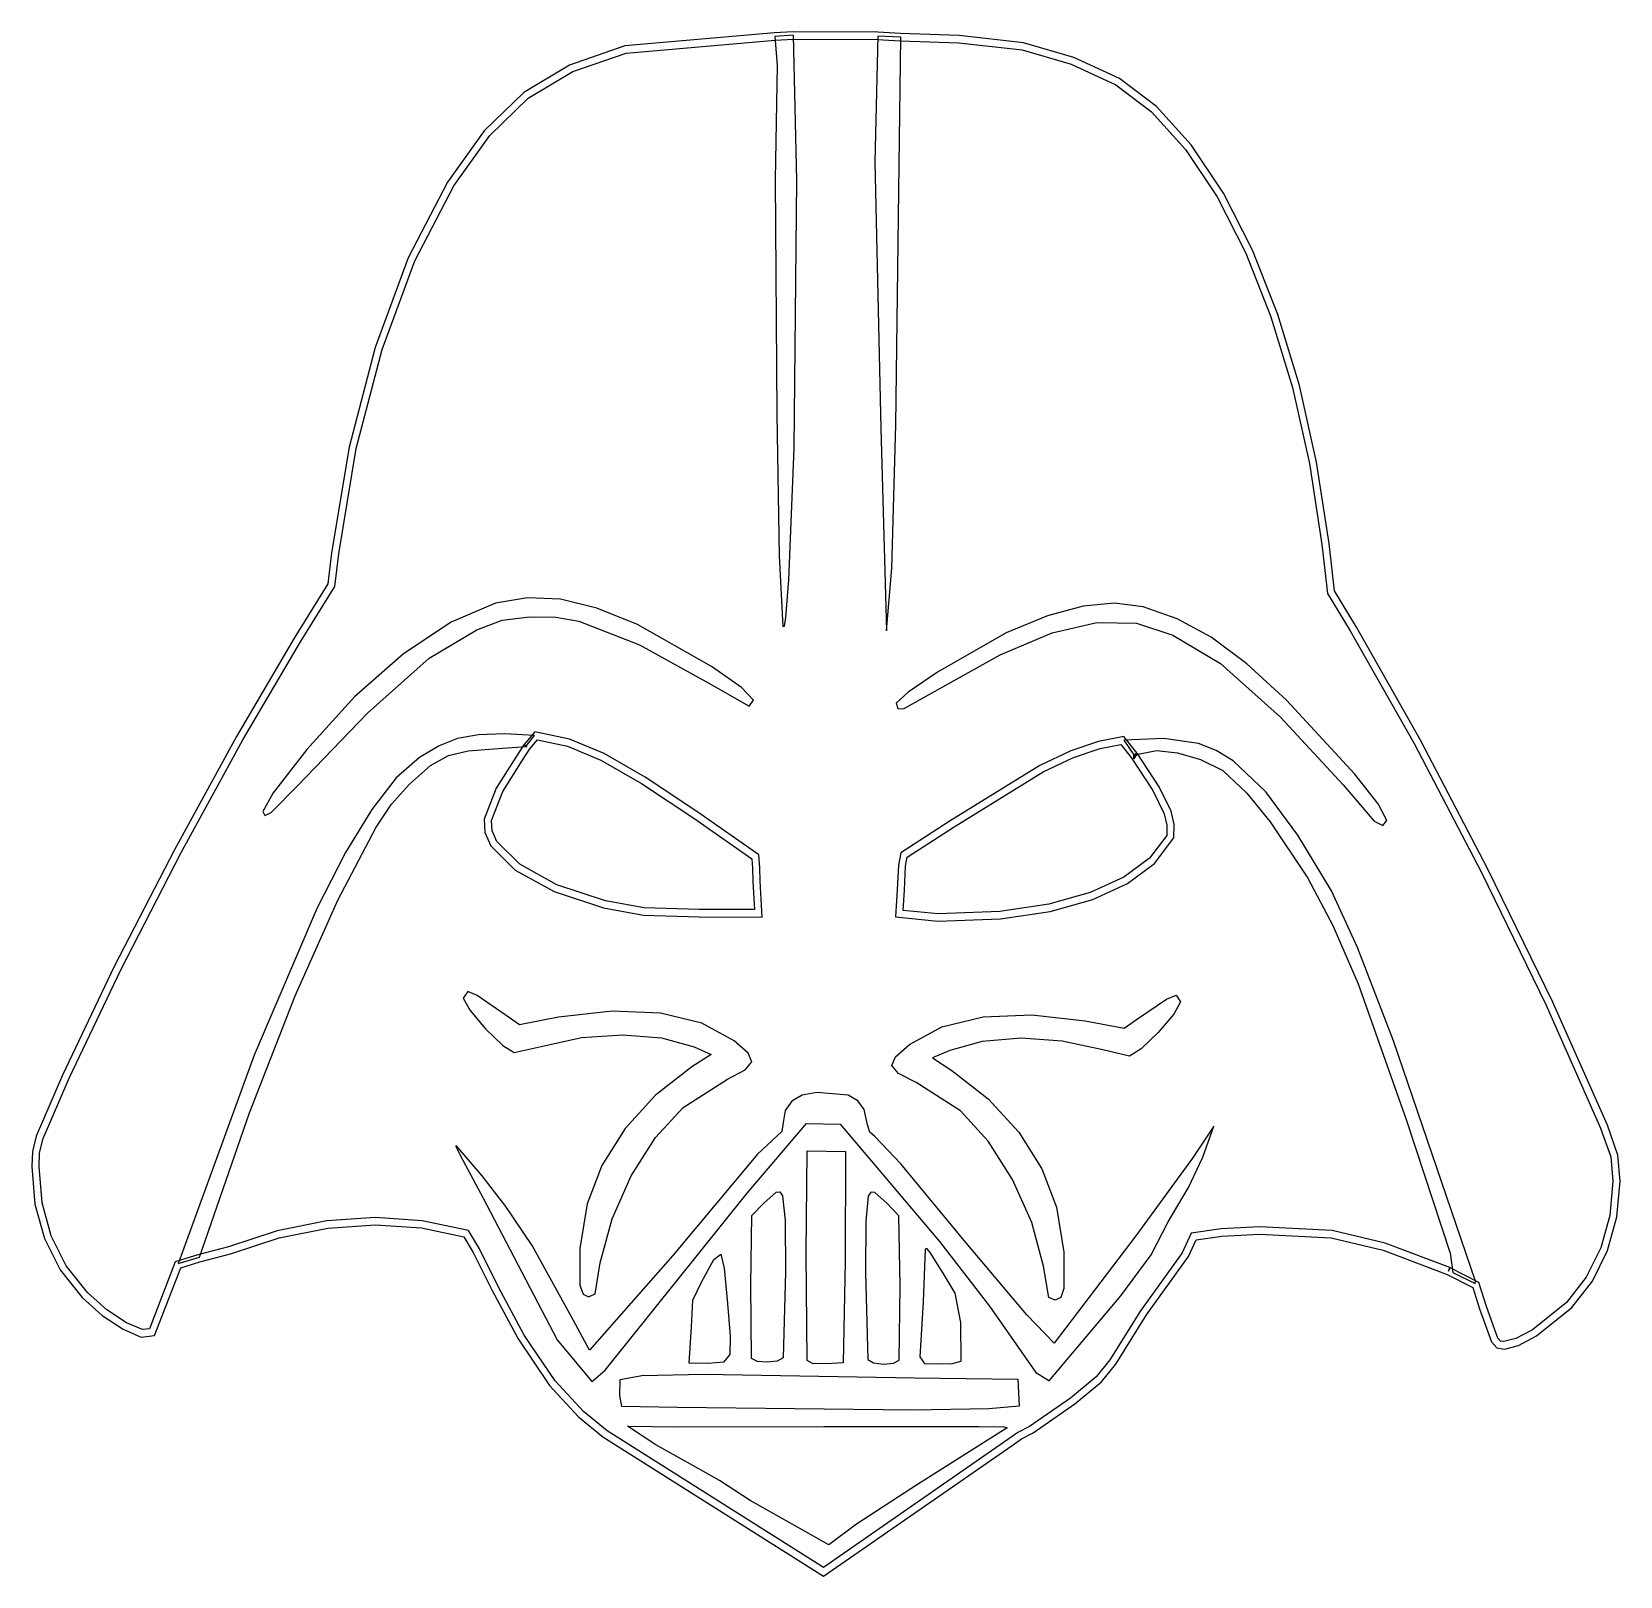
# Model space of a CAD drawing. Extents: x 7 to 225, y 3 to 215.
import ezdxf

# ---------------------------------------------------------------- set-up
doc = ezdxf.new("R2010")
doc.units = 0

msp = doc.modelspace()

# ---------------------------------------------------------------- linework, layer by layer
at = {"layer": 'CC', "color": 0}
for p, q in [((108.86, 214.36), (88.34, 212.59)), ((88.55, 211.6), (108.93, 213.36)), ((111.37, 214.51), (108.86, 214.36)), ((108.93, 213.36), (111.4, 213.51)), ((122.98, 214.44), (111.37, 214.51)), ((111.37, 214.51), (111.37, 214.51)), ((111.4, 213.51), (122.95, 213.44)), ((111.4, 213.51), (111.4, 213.51)), ((122.95, 213.44), (126.04, 213.28)), ((126.08, 214.28), (122.98, 214.44)), ((126.04, 213.28), (134.06, 213.01)), ((134.13, 214.01), (126.08, 214.28)), ((142.91, 213), (134.13, 214.01)), ((88.34, 212.59), (80.79, 209.96)), ((81.22, 209.05), (88.55, 211.6)), ((134.06, 213.01), (142.72, 212.02)), ((142.72, 212.02), (149.46, 210.06)), ((149.82, 211), (142.91, 213)), ((156.08, 208.11), (149.82, 211)), ((80.79, 209.96), (74.53, 206.21)), ((75.14, 205.41), (81.22, 209.05)), ((149.46, 210.06), (155.56, 207.25)), ((155.56, 207.25), (160.46, 203.55)), ((161.14, 204.29), (156.08, 208.11)), ((74.53, 206.21), (69.11, 200.97)), ((69.87, 200.32), (75.14, 205.41)), ((160.46, 203.55), (165.1, 198.39)), ((165.89, 199.01), (161.14, 204.29)), ((69.11, 200.97), (64.08, 193.93)), ((64.93, 193.41), (69.87, 200.32)), ((165.1, 198.39), (169.42, 191.9)), ((170.28, 192.4), (165.89, 199.01)), ((64.08, 193.93), (58.71, 183.56)), ((59.62, 183.15), (64.93, 193.41)), ((169.42, 191.9), (173.34, 184.21)), ((174.25, 184.62), (170.28, 192.4)), ((58.71, 183.56), (54.16, 171.3)), ((55.12, 171), (59.62, 183.15)), ((173.34, 184.21), (176.8, 175.47)), ((177.74, 175.8), (174.25, 184.62)), ((176.8, 175.47), (179.73, 165.81)), ((180.7, 166.07), (177.74, 175.8)), ((54.16, 171.3), (50.61, 157.66)), ((51.59, 157.45), (55.12, 171)), ((179.73, 165.81), (182.06, 155.39)), ((183.05, 155.57), (180.7, 166.07)), ((50.61, 157.66), (48.2, 143.17)), ((49.19, 143.03), (51.59, 157.45)), ((182.06, 155.39), (183.75, 144.32)), ((184.74, 144.45), (183.05, 155.57)), ((183.75, 144.32), (184.54, 137.62)), ((185.5, 137.95), (184.74, 144.45)), ((48.2, 143.17), (47.69, 138.91)), ((48.65, 138.58), (49.19, 143.03)), ((47.69, 138.91), (43.09, 131.49)), ((43.95, 130.97), (48.65, 138.58)), ((184.54, 137.62), (187.62, 132.48)), ((188.49, 132.98), (185.5, 137.95)), ((197.28, 117.52), (188.49, 132.98)), ((43.09, 131.49), (35.18, 118.05)), ((36.05, 117.56), (43.95, 130.97)), ((187.62, 132.48), (196.4, 117.05)), ((35.18, 118.05), (26.69, 102.52)), ((27.57, 102.05), (36.05, 117.56)), ((76.04, 118.68), (74.58, 116.94)), ((75.36, 116.32), (76.42, 117.58)), ((80.79, 117.66), (76.04, 118.68)), ((76.04, 118.68), (76.04, 118.68)), ((76.42, 117.58), (80.49, 116.71)), ((76.42, 117.58), (76.42, 117.58)), ((85.52, 115.7), (80.79, 117.66)), ((156.66, 118.04), (153.18, 117.36)), ((158.44, 115.78), (156.66, 118.04)), ((156.66, 118.04), (156.66, 118.04)), ((206.5, 99.88), (197.28, 117.52)), ((73.52, 115.33), (70.74, 110.97)), ((74.54, 116.9), (73.52, 115.33)), ((74.36, 114.79), (75.36, 116.32)), ((74.95, 116.63), (74.54, 116.9)), ((74.58, 116.94), (74.95, 116.63)), ((80.49, 116.71), (85.08, 114.8)), ((91.15, 112.46), (85.52, 115.7)), ((149.38, 116.08), (145.15, 114.06)), ((153.18, 117.36), (149.38, 116.08)), ((149.76, 115.15), (153.43, 116.39)), ((153.43, 116.39), (156.25, 116.94)), ((156.25, 116.94), (157.64, 115.17)), ((156.25, 116.94), (156.25, 116.94)), ((158.04, 115.47), (158.44, 115.78)), ((158.46, 115.75), (158.04, 114.97)), ((158.04, 114.97), (158.04, 115.47)), ((161.49, 111.13), (158.46, 115.75)), ((196.4, 117.05), (205.61, 99.42)), ((71.64, 110.51), (74.36, 114.79)), ((85.08, 114.8), (90.63, 111.6)), ((145.15, 114.06), (132.9, 106.5)), ((133.44, 105.66), (145.63, 113.18)), ((145.63, 113.18), (149.76, 115.15)), ((157.64, 115.17), (157.65, 115.16)), ((157.65, 115.16), (160.62, 110.64)), ((70.74, 110.97), (69.08, 106.7)), ((90.63, 111.6), (97.79, 106.84)), ((98.36, 107.66), (91.15, 112.46)), ((163.14, 107.79), (161.49, 111.13)), ((70.09, 106.53), (71.64, 110.51)), ((160.62, 110.64), (162.19, 107.45)), ((69.08, 106.7), (69.18, 104.89)), ((97.79, 106.84), (105.73, 101.28)), ((106.69, 101.83), (98.36, 107.66)), ((162.19, 107.45), (162.56, 105.89)), ((163.56, 105.99), (163.14, 107.79)), ((69.18, 104.89), (70, 103.07)), ((70.17, 105.13), (70.09, 106.53)), ((70.84, 103.65), (70.17, 105.13)), ((132.9, 106.5), (126.12, 102.11)), ((127.02, 101.51), (133.44, 105.66)), ((162.52, 104.48), (160.15, 101.37)), ((162.56, 105.89), (162.52, 104.48)), ((163.52, 104.14), (163.56, 105.99)), ((26.69, 102.52), (18.46, 86.53)), ((70, 103.07), (73.35, 99.73)), ((73.96, 100.54), (70.84, 103.65)), ((160.86, 100.65), (163.52, 104.14)), ((19.36, 86.08), (27.57, 102.05)), ((79.06, 97.72), (73.96, 100.54)), ((105.73, 101.28), (105.82, 99.98)), ((106.82, 100.04), (106.69, 101.83)), ((106.89, 98.24), (106.82, 100.04)), ((125.79, 100.4), (125.65, 97.04)), ((126.12, 102.11), (125.79, 100.4)), ((126.65, 96.99), (126.79, 100.28)), ((126.79, 100.28), (127.02, 101.51)), ((160.15, 101.37), (156.66, 98.76)), ((157.18, 97.89), (160.86, 100.65)), ((73.35, 99.73), (78.66, 96.79)), ((105.82, 99.98), (105.89, 98.19)), ((105.89, 98.19), (106.11, 94.32)), ((107.17, 93.31), (106.89, 98.24)), ((156.66, 98.76), (152.05, 96.65)), ((152.4, 95.7), (157.18, 97.89)), ((205.61, 99.42), (214.4, 81.32)), ((215.31, 81.74), (206.5, 99.88)), ((78.66, 96.79), (85.44, 94.56)), ((85.69, 95.53), (79.06, 97.72)), ((125.65, 97.04), (125.4, 93.32)), ((126.46, 94.22), (126.65, 96.99)), ((152.05, 96.65), (146.37, 95.07)), ((146.58, 94.09), (152.4, 95.7)), ((85.44, 94.56), (90.91, 93.58)), ((91.01, 94.57), (85.69, 95.53)), ((90.91, 93.58), (98.52, 93.35)), ((98.53, 94.35), (91.01, 94.57)), ((106.11, 94.32), (98.53, 94.35)), ((131.23, 93.75), (126.46, 94.22)), ((139.66, 94.05), (131.23, 93.75)), ((146.37, 95.07), (139.66, 94.05)), ((139.76, 93.05), (146.58, 94.09)), ((98.52, 93.35), (107.17, 93.31)), ((125.4, 93.32), (131.2, 92.75)), ((131.2, 92.75), (139.76, 93.05)), ((18.46, 86.53), (11.37, 71.68)), ((12.28, 71.26), (19.36, 86.08)), ((214.4, 81.32), (221.91, 64.42)), ((222.84, 64.8), (215.31, 81.74)), ((11.37, 71.68), (7.77, 63.31)), ((8.72, 63), (12.28, 71.26)), ((7.77, 63.31), (7.26, 61.19)), ((221.91, 64.42), (223.31, 60.5)), ((224.29, 60.72), (222.84, 64.8)), ((7.26, 61.19), (7.17, 59.15)), ((8.17, 59.17), (8.25, 61.05)), ((8.25, 61.05), (8.72, 63)), ((7.17, 59.15), (7.61, 54)), ((8.6, 54.18), (8.17, 59.17)), ((223.31, 60.5), (223.6, 57.14)), ((224.6, 57.13), (224.29, 60.72)), ((223.6, 57.14), (223.17, 52.44)), ((224.16, 52.25), (224.6, 57.13)), ((7.61, 54), (8.9, 49.29)), ((9.84, 49.65), (8.6, 54.18)), ((223.17, 52.44), (221.94, 48.02)), ((222.88, 47.66), (224.16, 52.25)), ((40.78, 50.37), (34.1, 48.18)), ((47.56, 51.71), (40.78, 50.37)), ((41.03, 49.4), (47.69, 50.72)), ((54.24, 52.17), (47.56, 51.71)), ((47.69, 50.72), (54.24, 51.17)), ((60.63, 51.73), (54.24, 52.17)), ((54.24, 51.17), (60.5, 50.74)), ((60.5, 50.74), (66.31, 49.52)), ((66.94, 50.41), (60.63, 51.73)), ((68.47, 47.88), (66.94, 50.41)), ((169.96, 50.63), (165.85, 50.01)), ((175.23, 50.89), (169.96, 50.63)), ((185.18, 50.41), (175.23, 50.89)), ((192.44, 48.66), (185.18, 50.41)), ((8.9, 49.29), (11.05, 45.03)), ((11.9, 45.57), (9.84, 49.65)), ((34.1, 48.18), (29.89, 47.05)), ((34.39, 47.22), (41.03, 49.4)), ((66.31, 49.52), (67.59, 47.4)), ((71.07, 42.62), (68.47, 47.88)), ((165.85, 50.01), (164.66, 47.34)), ((165.53, 46.83), (166.54, 49.1)), ((166.54, 49.1), (170.06, 49.63)), ((170.06, 49.63), (175.23, 49.89)), ((175.23, 49.89), (185.04, 49.41)), ((185.04, 49.41), (192.14, 47.7)), ((198.74, 46.27), (192.44, 48.66)), ((221.94, 48.02), (219.96, 44.01)), ((26.81, 46.09), (23.28, 36.93)), ((29.89, 47.05), (26.81, 46.09)), ((27.57, 45.28), (30.17, 46.09)), ((30.17, 46.09), (34.39, 47.22)), ((67.59, 47.4), (70.18, 42.16)), ((164.66, 47.34), (158.93, 39.41)), ((159.76, 38.85), (165.53, 46.83)), ((192.14, 47.7), (198.39, 45.33)), ((201.28, 45.31), (198.74, 46.27)), ((220.81, 43.48), (222.88, 47.66)), ((11.05, 45.03), (14.05, 41.23)), ((14.78, 41.92), (11.9, 45.57)), ((23.99, 36), (27.57, 45.28)), ((198.39, 45.33), (200.9, 44.38)), ((200.9, 44.38), (204.42, 42.58)), ((201.1, 44.83), (201.28, 45.31)), ((201.33, 45.28), (201.1, 44.83)), ((205.25, 43.29), (201.33, 45.28)), ((219.96, 44.01), (217.27, 40.53)), ((17.43, 39.55), (14.78, 41.92)), ((70.18, 42.16), (73.74, 35.55)), ((74.59, 36.07), (71.07, 42.62)), ((204.42, 42.58), (205.36, 39.68)), ((206.3, 40), (205.25, 43.29)), ((217.98, 39.83), (220.81, 43.48)), ((14.05, 41.23), (16.82, 38.75)), ((20.13, 37.75), (17.43, 39.55)), ((158.93, 39.41), (154.72, 32.67)), ((205.36, 39.68), (206.98, 35.13)), ((207.85, 35.66), (206.3, 40)), ((217.27, 40.53), (212.6, 36.81)), ((213.15, 35.97), (217.98, 39.83)), ((16.82, 38.75), (19.66, 36.87)), ((22.31, 36.83), (20.13, 37.75)), ((155.54, 32.09), (159.76, 38.85)), ((19.66, 36.87), (22.16, 35.81)), ((22.16, 35.81), (23.99, 36)), ((23.28, 36.93), (22.31, 36.83)), ((73.74, 35.55), (78.02, 29.17)), ((78.8, 29.79), (74.59, 36.07)), ((206.98, 35.13), (207.73, 34.31)), ((208.23, 35.25), (207.85, 35.66)), ((208.69, 35.18), (208.23, 35.25)), ((210.33, 35.61), (208.69, 35.18)), ((212.6, 36.81), (210.33, 35.61)), ((210.7, 34.67), (213.15, 35.97)), ((154.72, 32.67), (152.88, 30.37)), ((207.73, 34.31), (208.74, 34.16)), ((208.74, 34.16), (210.7, 34.67)), ((153.59, 29.66), (155.54, 32.09)), ((78.02, 29.17), (82, 24.87)), ((82.69, 25.6), (78.8, 29.79)), ((152.88, 30.37), (149.34, 27.45)), ((149.95, 26.66), (153.59, 29.66)), ((149.34, 27.45), (143.73, 23.55)), ((144.25, 22.69), (149.95, 26.66)), ((82, 24.87), (85.35, 22.15)), ((85.94, 22.96), (82.69, 25.6)), ((85.35, 22.15), (115.56, 3.06)), ((115.53, 4.26), (85.94, 22.96)), ((140.8, 21.79), (115.53, 4.26)), ((142.16, 22.75), (140.8, 21.79)), ((141.37, 20.97), (142.67, 21.89)), ((143.73, 23.55), (142.16, 22.75)), ((142.67, 21.89), (144.25, 22.69)), ((115.56, 3.06), (141.37, 20.97))]:
    msp.add_line(p, q, dxfattribs=at)
at = {"layer": 'Supports copy', "color": 1}
for p, q in [((111.44, 214.04), (108.9, 213.86)), ((108.9, 213.86), (109.19, 209.9)), ((111.88, 194.13), (111.44, 214.04)), ((122.99, 213.92), (122.56, 196.71)), ((126.11, 213.76), (122.99, 213.92)), ((125.9, 196.25), (126.11, 213.76)), ((109.19, 209.9), (108.93, 194.29)), ((122.56, 196.71), (123.4, 160.18)), ((125.43, 160.69), (125.9, 196.25)), ((108.93, 194.29), (109.16, 162.18)), ((111.51, 157.5), (111.88, 194.13)), ((109.16, 162.18), (109.48, 142.75)), ((123.4, 160.18), (124.15, 132.48)), ((124.89, 141.09), (125.43, 160.69)), ((110.82, 139.49), (111.51, 157.5)), ((109.48, 142.75), (110, 133.08)), ((110.41, 134.3), (110.82, 139.49)), ((124.15, 132.48), (124.89, 141.09)), ((75.04, 137.03), (70.67, 136.27)), ((79.56, 136.82), (75.04, 137.03)), ((70.67, 136.27), (64.58, 133.7)), ((84.5, 135.62), (79.56, 136.82)), ((90.1, 133.37), (84.5, 135.62)), ((151.07, 135.88), (146.2, 134.54)), ((155.37, 136.27), (151.07, 135.88)), ((159.29, 135.76), (155.37, 136.27)), ((163.97, 134.15), (159.29, 135.76)), ((64.58, 133.7), (58.05, 129.35)), ((68.08, 132.63), (71.55, 133.96)), ((71.55, 133.96), (75.3, 134.4)), ((75.3, 134.4), (78.92, 134.35)), ((78.92, 134.35), (82.06, 133.83)), ((82.06, 133.83), (90.36, 130.57)), ((100.2, 127.61), (90.1, 133.37)), ((110, 133.08), (110.21, 133.13)), ((110.21, 133.13), (110.41, 134.3)), ((146.2, 134.54), (140.57, 132.21)), ((146.86, 132.21), (152.98, 133.65)), ((152.98, 133.65), (158.39, 133.54)), ((158.39, 133.54), (163.38, 131.92)), ((168.61, 131.61), (163.97, 134.15)), ((61.55, 128.73), (68.08, 132.63)), ((90.36, 130.57), (99.84, 125.33)), ((140.57, 132.21), (131.17, 126.85)), ((139.71, 129.19), (146.86, 132.21)), ((163.38, 131.92), (169.9, 128)), ((173.5, 127.97), (168.61, 131.61)), ((58.05, 129.35), (51.37, 123.45)), ((53.13, 121.22), (61.55, 128.73)), ((130.32, 123.96), (139.71, 129.19)), ((104.3, 124.73), (100.2, 127.61)), ((131.17, 126.85), (127.13, 124.11)), ((169.9, 128), (178.1, 120.66)), ((178.92, 123.02), (173.5, 127.97)), ((99.84, 125.33), (105.37, 122.17)), ((105.96, 123.02), (104.3, 124.73)), ((127.13, 124.11), (125.47, 122.57)), ((126.48, 121.83), (130.32, 123.96)), ((51.37, 123.45), (44.84, 116.24)), ((105.37, 122.17), (105.96, 123.02)), ((125.47, 122.57), (125.7, 121.87)), ((125.7, 121.87), (126.48, 121.83)), ((188.29, 112.89), (178.92, 123.02)), ((43.56, 111.27), (53.13, 121.22)), ((178.1, 120.66), (186.67, 111.41)), ((65.46, 117.75), (62.92, 116.77)), ((68.3, 118.24), (65.46, 117.75)), ((71.92, 118.37), (68.3, 118.24)), ((75.97, 118.15), (71.92, 118.37)), ((74.8, 116.67), (75.97, 118.15)), ((162.13, 117.75), (156.65, 117.51)), ((156.65, 117.51), (158.13, 115.4)), ((166.87, 117.07), (162.13, 117.75)), ((44.84, 116.24), (40.22, 110.33)), ((62.92, 116.77), (60.23, 115.17)), ((61.75, 114.04), (64.23, 115.43)), ((64.23, 115.43), (66.92, 116.07)), ((66.92, 116.07), (70.43, 116.35)), ((70.43, 116.35), (74.8, 116.67)), ((158.13, 115.4), (158.86, 115.65)), ((158.86, 115.65), (161.11, 116.1)), ((161.11, 116.1), (164.01, 115.81)), ((164.01, 115.81), (167.17, 114.88)), ((169.31, 116.11), (166.87, 117.07)), ((171.64, 114.68), (169.31, 116.11)), ((60.23, 115.17), (57.07, 112.37)), ((58.87, 111.51), (61.75, 114.04)), ((167.17, 114.88), (170.22, 113.36)), ((170.22, 113.36), (173.48, 110.28)), ((176.09, 110.46), (171.64, 114.68)), ((39.93, 107.61), (43.56, 111.27)), ((43.56, 111.27), (43.56, 111.27)), ((57.07, 112.37), (53.71, 108.04)), ((56.41, 108.76), (58.87, 111.51)), ((186.67, 111.41), (190.91, 106.45)), ((191.45, 108.81), (188.29, 112.89)), ((40.22, 110.33), (38.78, 107.77)), ((54.32, 105.6), (56.41, 108.76)), ((173.48, 110.28), (176.67, 106.35)), ((180.49, 104.51), (176.09, 110.46)), ((192.66, 106.51), (191.45, 108.81)), ((38.78, 107.77), (39.06, 107.22)), ((39.06, 107.22), (39.93, 107.61)), ((53.71, 108.04), (50.1, 102.13)), ((49.07, 95.61), (54.32, 105.6)), ((176.67, 106.35), (181.83, 98.63)), ((185.08, 96.89), (180.49, 104.51)), ((190.91, 106.45), (192.1, 105.86)), ((192.1, 105.86), (192.66, 106.51)), ((192.66, 106.51), (192.66, 106.51)), ((50.1, 102.13), (46.23, 94.59)), ((181.83, 98.63), (185.27, 92.17)), ((188.64, 89.12), (185.08, 96.89)), ((46.23, 94.59), (37.61, 74.38)), ((43.23, 82.53), (49.07, 95.61)), ((185.27, 92.17), (188.71, 84.17)), ((193.55, 76.36), (188.64, 89.12)), ((66.85, 83.1), (66.24, 82.19)), ((68.15, 82.57), (66.85, 83.1)), ((188.71, 84.17), (195.29, 65.57)), ((36.99, 66.51), (43.23, 82.53)), ((66.24, 82.19), (67.16, 80.5)), ((67.16, 80.5), (69.29, 78)), ((72.11, 79.85), (68.15, 82.57)), ((158.53, 79.36), (162.49, 82.08)), ((162.49, 82.08), (163.8, 82.62)), ((164.41, 81.71), (163.48, 80.02)), ((163.8, 82.62), (164.41, 81.71)), ((73.92, 78.57), (72.11, 79.85)), ((79.26, 79.58), (73.92, 78.57)), ((86.6, 80.43), (79.26, 79.58)), ((93.24, 80.15), (86.6, 80.43)), ((98.91, 78.78), (93.24, 80.15)), ((103.33, 76.36), (98.91, 78.78)), ((127.31, 75.87), (131.73, 78.29)), ((131.73, 78.29), (137.4, 79.66)), ((137.4, 79.66), (144.04, 79.94)), ((144.04, 79.94), (151.38, 79.09)), ((151.38, 79.09), (156.72, 78.09)), ((156.72, 78.09), (158.53, 79.36)), ((163.48, 80.02), (161.36, 77.52)), ((69.29, 78), (71.63, 75.74)), ((76.88, 75.6), (82.41, 76.82)), ((82.41, 76.82), (88.06, 77.2)), ((88.06, 77.2), (93.36, 76.77)), ((93.36, 76.77), (97.82, 75.52)), ((105.23, 74.67), (103.33, 76.36)), ((137.28, 76.29), (132.82, 75.03)), ((142.58, 76.72), (137.28, 76.29)), ((148.23, 76.33), (142.58, 76.72)), ((153.77, 75.12), (148.23, 76.33)), ((161.36, 77.52), (159.01, 75.25)), ((204.8, 43.46), (193.55, 76.36)), ((37.61, 74.38), (27.63, 46.98)), ((71.63, 75.74), (73.22, 74.76)), ((73.22, 74.76), (76.88, 75.6)), ((100.18, 74.51), (97.53, 72.8)), ((97.82, 75.52), (100.18, 74.51)), ((105.74, 73.47), (105.23, 74.67)), ((124.9, 72.98), (125.42, 74.19)), ((125.42, 74.19), (127.31, 75.87)), ((132.82, 75.03), (130.47, 74.03)), ((130.47, 74.03), (133.11, 72.31)), ((157.43, 74.27), (153.77, 75.12)), ((159.01, 75.25), (157.43, 74.27)), ((97.53, 72.8), (92.55, 68.92)), ((102.41, 71.13), (104.83, 72.4)), ((104.83, 72.4), (105.74, 73.47)), ((125.82, 71.91), (124.9, 72.98)), ((128.23, 70.64), (125.82, 71.91)), ((133.11, 72.31), (138.09, 68.43)), ((96.33, 67.25), (102.41, 71.13)), ((134.31, 66.77), (128.23, 70.64)), ((92.55, 68.92), (88.38, 64.34)), ((111.19, 68.08), (110.32, 66.84)), ((112.63, 68.91), (111.19, 68.08)), ((114.63, 69.31), (112.63, 68.91)), ((118.9, 68.93), (114.63, 69.31)), ((120.26, 68.15), (118.9, 68.93)), ((121.12, 66.96), (120.26, 68.15)), ((138.09, 68.43), (142.27, 63.86)), ((30.13, 46.76), (36.99, 66.51)), ((92.57, 63.13), (96.33, 67.25)), ((110.32, 66.84), (110.02, 65.19)), ((121.55, 64.84), (121.12, 66.96)), ((138.08, 62.64), (134.31, 66.77)), ((195.29, 65.57), (201.33, 47.29)), ((88.38, 64.34), (85.2, 59.31)), ((89.23, 57.86), (92.57, 63.13)), ((105.09, 55.49), (113.22, 65.03)), ((109.2, 63.35), (106.5, 60.85)), ((109.83, 63.95), (109.2, 63.35)), ((110.02, 65.19), (109.83, 63.95)), ((113.22, 65.03), (117.82, 64.94)), ((117.82, 64.94), (131.42, 48.88)), ((121.89, 63.86), (121.55, 64.84)), ((122.55, 63.25), (121.89, 63.86)), ((126.15, 59.52), (122.55, 63.25)), ((142.27, 63.86), (145.44, 58.82)), ((168.98, 64.68), (166.07, 60.32)), ((167.49, 60.43), (168.98, 64.68)), ((65.27, 62.01), (65.2, 61.95)), ((65.2, 61.95), (65.85, 60.63)), ((68.83, 57.89), (65.27, 62.01)), ((113.18, 47.23), (113.3, 61.3)), ((113.3, 61.3), (118.54, 61.23)), ((118.54, 61.23), (118.49, 46.13)), ((141.41, 57.37), (138.08, 62.64)), ((65.85, 60.63), (68.9, 54.89)), ((85.2, 59.31), (83.21, 54.06)), ((106.5, 60.85), (94.94, 46.98)), ((135.03, 48.74), (126.15, 59.52)), ((145.44, 58.82), (147.44, 53.58)), ((166.07, 60.32), (158.31, 49.67)), ((165.52, 56.28), (167.49, 60.43)), ((72.07, 53.69), (68.83, 57.89)), ((86.6, 51.97), (89.23, 57.86)), ((144.04, 51.48), (141.41, 57.37)), ((68.9, 54.89), (79.11, 35.42)), ((85.65, 31.27), (105.09, 55.49)), ((107.37, 54.13), (109.05, 55.65)), ((109.05, 55.65), (109.58, 55.7)), ((109.58, 55.7), (109.94, 55.13)), ((109.94, 55.13), (110.28, 51.76)), ((121.68, 55.09), (121.34, 51.69)), ((122.03, 55.66), (121.68, 55.09)), ((122.56, 55.61), (122.03, 55.66)), ((124.24, 54.07), (122.56, 55.61)), ((162.72, 51.59), (165.52, 56.28)), ((75.66, 48.32), (72.07, 53.69)), ((83.21, 54.06), (82.21, 47.93)), ((105.59, 42.94), (105.75, 52.45)), ((105.75, 52.45), (107.37, 54.13)), ((125.86, 52.38), (124.24, 54.07)), ((126.02, 42.78), (125.86, 52.38)), ((147.44, 53.58), (148.43, 47.44)), ((84.97, 45.99), (86.6, 51.97)), ((110.28, 51.76), (110.33, 44.72)), ((121.34, 51.69), (121.28, 44.58)), ((145.67, 45.5), (144.04, 51.48)), ((160.41, 47.07), (162.72, 51.59)), ((81.32, 38.08), (75.66, 48.32)), ((82.21, 47.93), (82.2, 42.93)), ((129.69, 47.93), (129.45, 47.83)), ((130.14, 47.4), (129.69, 47.93)), ((131.42, 48.88), (138.27, 40.03)), ((143.36, 38.85), (135.03, 48.74)), ((158.31, 49.67), (147.1, 34.95)), ((27.63, 46.98), (27.23, 45.87)), ((27.23, 45.87), (30.13, 46.76)), ((94.94, 46.98), (83.52, 34.01)), ((84.27, 41.71), (84.97, 45.99)), ((98.84, 43.33), (100.55, 46.41)), ((100.55, 46.41), (101.47, 47.16)), ((101.47, 47.16), (101.97, 45.25)), ((113.29, 32.59), (113.18, 47.23)), ((118.49, 46.13), (118.26, 32.27)), ((129.45, 47.83), (129.21, 40.64)), ((131.92, 44.55), (130.14, 47.4)), ((148.43, 47.44), (148.44, 42.44)), ((156.26, 41.43), (160.41, 47.07)), ((201.33, 47.29), (201.71, 44.65)), ((101.97, 45.25), (102.41, 40.38)), ((110.33, 44.72), (110.01, 32.98)), ((121.28, 44.58), (121.61, 32.74)), ((133.56, 41.8), (131.92, 44.55)), ((146.37, 41.23), (145.67, 45.5)), ((201.71, 44.65), (204.75, 43.16)), ((82.2, 42.93), (82.64, 41.68)), ((82.64, 41.68), (83.39, 41.33)), ((83.39, 41.33), (84.27, 41.71)), ((84.27, 41.71), (84.27, 41.71)), ((97.68, 40.87), (98.84, 43.33)), ((105.71, 32.89), (105.59, 42.94)), ((125.9, 32.65), (126.02, 42.78)), ((134.36, 37.82), (133.56, 41.8)), ((146.43, 29.82), (156.26, 41.43)), ((148.44, 42.44), (148.01, 41.2)), ((204.75, 43.16), (204.8, 43.46)), ((97.46, 37.22), (97.68, 40.87)), ((102.41, 40.38), (102.79, 35.95)), ((129.21, 40.64), (128.73, 33.09)), ((138.27, 40.03), (144.61, 30.96)), ((147.25, 40.84), (146.37, 41.23)), ((146.37, 41.23), (146.37, 41.23)), ((148.01, 41.2), (147.25, 40.84)), ((83.52, 34.01), (81.32, 38.08)), ((97.14, 32.24), (97.46, 37.22)), ((134.4, 32.52), (134.36, 37.82)), ((147.1, 34.95), (143.36, 38.85)), ((79.11, 35.42), (83.82, 29.7)), ((102.79, 35.95), (102.73, 33.44)), ((102.73, 33.44), (101.85, 32.36)), ((106.49, 32.46), (105.71, 32.89)), ((105.71, 32.89), (105.71, 32.89)), ((110.01, 32.98), (109.22, 32.52)), ((121.61, 32.74), (122.39, 32.28)), ((125.12, 32.22), (125.9, 32.65)), ((125.9, 32.65), (125.9, 32.65)), ((128.73, 33.09), (129.36, 32.19)), ((83.99, 29.79), (85.65, 31.27)), ((87.71, 29.99), (90.68, 30.52)), ((90.68, 30.52), (99.21, 30.71)), ((99.78, 32.19), (97.14, 32.24)), ((97.14, 32.24), (97.14, 32.24)), ((99.21, 30.71), (128.01, 30.23)), ((101.85, 32.36), (99.78, 32.19)), ((107.85, 32.35), (106.49, 32.46)), ((109.22, 32.52), (107.85, 32.35)), ((114.03, 32.18), (113.29, 32.58)), ((113.29, 32.58), (113.29, 32.58)), ((115.89, 32.14), (114.03, 32.18)), ((118.26, 32.27), (115.89, 32.14)), ((122.39, 32.28), (123.76, 32.1)), ((123.76, 32.1), (125.12, 32.22)), ((129.36, 32.19), (131.32, 32.12)), ((131.32, 32.12), (133.17, 32.17)), ((133.17, 32.17), (134.4, 32.52)), ((134.4, 32.52), (134.4, 32.52)), ((144.61, 30.96), (146.13, 30.04)), ((83.82, 29.7), (83.99, 29.79)), ((87.68, 27.82), (87.71, 29.99)), ((128.01, 30.23), (142.14, 30.02)), ((142.14, 30.02), (142.34, 26.35)), ((146.13, 30.04), (146.43, 29.82)), ((87.96, 26.32), (87.68, 27.82)), ((95.51, 26.14), (87.96, 26.32)), ((127.75, 25.79), (95.51, 26.14)), ((95.51, 26.14), (95.51, 26.14)), ((142.34, 26.35), (138.17, 25.96)), ((138.17, 25.96), (127.75, 25.79)), ((92.61, 21.06), (88.71, 23.62)), ((88.71, 23.62), (95.45, 23.5)), ((95.45, 23.5), (115.59, 23.56)), ((115.59, 23.56), (136.8, 23.56)), ((140.7, 23.39), (128.39, 15.61)), ((136.8, 23.56), (140.22, 23.53)), ((140.22, 23.53), (140.7, 23.39)), ((96.92, 18.65), (92.61, 21.06)), ((101.32, 16.18), (96.92, 18.65)), ((105.49, 13.44), (101.32, 16.18)), ((128.39, 15.61), (120.08, 10.17)), ((116.28, 7.35), (105.49, 13.44)), ((105.49, 13.44), (105.49, 13.44)), ((120.08, 10.17), (116.28, 7.35))]:
    msp.add_line(p, q, dxfattribs=at)

doc.saveas('drawing.dxf')
